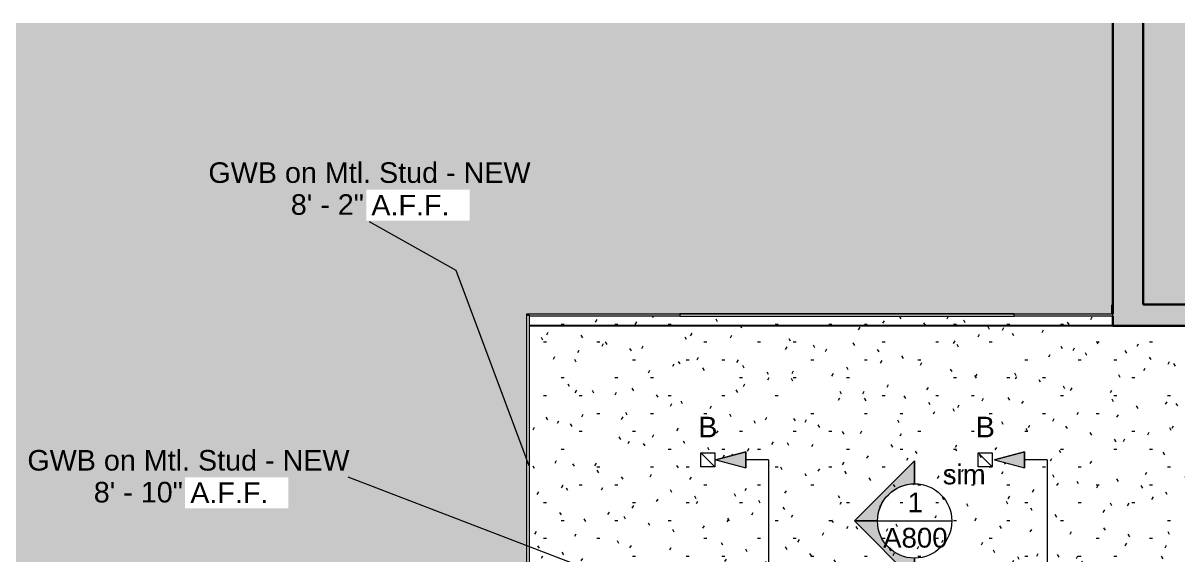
# Model space of a CAD drawing. Header units: inches. Extents: x -653 to 646, y -622 to -20.
# Drawn here: x -284.9 to -36.1, y -134.1 to -19.7 of the extents above; entities that cross this region are included whole.
import ezdxf

# ---------------------------------------------------------------- set-up
doc = ezdxf.new("R2010")
doc.units = ezdxf.units.IN
doc.header["$MEASUREMENT"] = 0
for name, color, linetype, lineweight in [('A-ANNO-NOTE', 131, 'Continuous', 9), ('A-CLNG', 13, 'Continuous', 18), ('A-CLNG-IDEN', 151, 'Continuous', 9), ('A-CLNG-PATT', 13, 'Continuous', 18), ('A-DETL-GENF', 92, 'Continuous', 9), ('A-DETL-THIN', 151, 'Continuous', 9), ('A-WALL', 113, 'Continuous', 18), ('A-WALL-PATT', 111, 'Continuous', 18), ('E-LITE-EQPM', 33, 'Continuous', 9), ('E-LITE-EQPM-IDEN', 33, 'Continuous', 9), ('G-ANNO-SYMB', 111, 'Continuous', 9), ('I-WALL', 2, 'Continuous', 18)]:
    doc.layers.add(name, color=color, linetype=linetype, lineweight=lineweight)
doc.styles.add('Arial_2', font='arial.ttf', dxfattribs={"height": 4.425898})
doc.styles.add('Arial_3', font='arial.ttf', dxfattribs={"height": 0.092206})
doc.styles.add('Swis721 Lt BT', font='swissl.ttf', dxfattribs={"height": 4.257319})
pattern_1 = [(0, (0, 0), (15.36, 3.84), [0.634, -10.886, 0.634, -10.886, -61.44]), (0, (0, 0), (15.36, 3.84), [-23.04, 0.634, -22.406, 0.634, -10.886, -26.88]), (0, (0, 0), (15.36, 3.84), [-57.6, 0.634, -7.046, 0.634, -18.566]), (120, (5.76, 1.92), (-11.00554, 11.38215), [0.634, -10.886, 0.634, -10.886, -61.44]), (120, (5.76, 1.92), (-11.00554, 11.38215), [-23.04, 0.634, -22.406, 0.634, -10.886, -26.88]), (120, (5.76, 1.92), (-11.00554, 11.38215), [-57.6, 0.634, -7.046, 0.634, -18.566]), (240, (7.68, 9.6), (-4.35446, -15.22215), [0.634, -10.886, 0.634, -10.886, -61.44]), (240, (7.68, 9.6), (-4.35446, -15.22215), [-23.04, 0.634, -22.406, 0.634, -10.886, -26.88]), (240, (7.68, 9.6), (-4.35446, -15.22215), [-57.6, 0.634, -7.046, 0.634, -18.566])]

# ---------------------------------------------------------------- blocks, each defined once
blk = doc.blocks.new('L-Recessed Square Downlight - 4_-5216686-FIRST FLOOR')
at = {"layer": 'E-LITE-EQPM'}
for p, q in [((1.5, 1.5), (-1.5, 1.5)), ((-1.5, 1.5), (-1.5, -1.5)), ((-1.5, -1.5), (1.5, 1.5)), ((1.5, -1.5), (1.5, 1.5)), ((-1.5, -1.5), (1.5, -1.5))]:
    blk.add_line(p, q, dxfattribs=at)
blk = doc.blocks.new('annotation_Align - Adjustable-5262380-FIRST FLOOR')
at = {"layer": 'A-DETL-GENF'}
for p, q in [((0, 11.33), (0, 6.45)), ((0, 11.33), (44.78, 11.33)), ((44.78, 11.33), (44.78, 6.45))]:
    blk.add_line(p, q, dxfattribs=at)
blk = doc.blocks.new('Ceiling Tag w Height - Ceiling Tag w Height-1373268-FIRST FLOOR')
at = {"layer": 'A-CLNG-IDEN', "insert": (0.0088, -0.0963), "char_height": 0.09221, "width": 0.417375, "attachment_point": 1, "line_spacing_factor": 0.938532, "style": 'Arial_3', "bg_fill": 3, "box_fill_scale": 1.25, "bg_fill_color": 0, "bg_fill_transparency": 0}
blk.add_mtext('A.F.F.', dxfattribs=at)
blk = doc.blocks.new('Drafting View - Section Head - Filled-1367765-FIRST FLOOR')
at = {"layer": 'G-ANNO-SYMB'}
h = blk.add_hatch(color=256, dxfattribs=at)
edge = h.paths.add_edge_path(flags=0)
edge.add_line((-0.5202, 0), (-0.25, 0.2702))
edge.add_line((-0.25, 0.2702), (-0.25, 0.1667))
edge.add_arc((-0.25, 0), 0.1667, 90, 180)
edge.add_line((-0.4167, 0), (-0.5202, 0))
h = blk.add_hatch(color=256, dxfattribs=at)
edge = h.paths.add_edge_path(flags=0)
edge.add_line((0.0202, 0), (-0.0833, 0))
edge.add_arc((-0.25, 0), 0.1667, 0, 90)
edge.add_line((-0.25, 0.1667), (-0.25, 0.2702))
edge.add_line((-0.25, 0.2702), (0.0202, 0))
for p, q in [((-0.25, 0.2702), (-0.5202, 0)), ((-0.25, 0.2702), (-0.5202, 0)), ((-0.25, 0.2702), (0.0202, 0)), ((-0.25, 0.1667), (-0.25, 0.2702)), ((0.0202, 0), (-0.25, 0.2702)), ((-0.25, 0.2702), (-0.25, 0.1667)), ((-0.5202, 0), (-0.4167, 0)), ((-0.0833, 0), (0.0202, 0)), ((-0.5202, 0), (-0.4167, 0)), ((-0.4167, 0), (-0.5202, 0)), ((0.0202, 0), (-0.0833, 0)), ((-0.0833, 0), (0.0202, 0))]:
    blk.add_line(p, q, dxfattribs=at)
for start, end in [(0, 180), (360, 180), (90, 180), (0, 90), (180, 360)]:
    blk.add_arc((-0.25, 0), 0.1667, start, end, dxfattribs=at)

msp = doc.modelspace()

# ---------------------------------------------------------------- hatches: boundary and pattern name
at = {"layer": 'A-ANNO-NOTE', "lineweight": 5}
for points in [[(-129.18, -115.43), (-129.18, -111.97), (-135.64, -113.7)], [(-69.18, -115.43), (-69.18, -111.97), (-75.64, -113.7)]]:
    msp.add_hatch(color=256, dxfattribs=at).paths.add_polyline_path(points, flags=0)
at = {"layer": 'A-CLNG-PATT'}
h = msp.add_hatch(dxfattribs=at)
h.set_pattern_fill('FP_1', color=256, style=0, pattern_type=2)
h.set_pattern_definition(pattern_1)
h.paths.add_polyline_path([(-175.89, -84.79), (-50.14, -84.79), (-50.14, -82.79), (-175.89, -82.79)], flags=0)
h.paths.add_polyline_path([(-176.34, -82.54), (-175.89, -82.54), (-175.89, -82.29), (-176.39, -82.29), (-176.39, -82.54)], flags=0)
h = msp.add_hatch(dxfattribs=at)
h.set_pattern_fill('FP_1', color=256, style=0, pattern_type=2)
h.set_pattern_definition(pattern_1)
h.paths.add_polyline_path([(-173.64, -145.04), (-41.2, -145.04), (-41.2, -143.04), (-41.14, -143.03), (-41.14, -142.54), (183.8, -142.54), (183.8, -84.86), (-175.89, -84.86), (-175.89, -141.79), (-173.64, -141.79), (-173.64, -143.04)], flags=0)
h.paths.add_polyline_path([(-69.18, -115.43), (-75.64, -113.7), (-69.18, -111.97)], flags=0)
h.paths.add_polyline_path([(-129.18, -115.43), (-135.64, -113.7), (-129.18, -111.97)], flags=0)
at = {"layer": 'A-DETL-GENF'}
h = msp.add_hatch(color=254, dxfattribs=at)
h.paths.add_polyline_path([(-653.39, -622.4), (614.42, -622.4), (614.42, -482.36), (532.68, -482.37), (532.68, -557.54), (-617.47, -557.54), (-617.47, -516.92), (-653.39, -516.92), (-653.39, -571.97)], flags=0)
h.paths.add_polyline_path([(-617.47, -511.67), (-617.47, -451.04), (-630.09, -451.04), (-630.09, -445.79), (-541.22, -445.79), (-541.22, -147.23), (-653.39, -147.23), (-653.39, -303.04), (-541.59, -303.04), (-541.59, -308.29), (-653.39, -308.29), (-653.39, -309.3), (-632.37, -309.3), (-632.37, -334.67), (-541.59, -334.67), (-541.59, -339.92), (-653.39, -339.92), (-653.39, -511.67), (-618.41, -511.67)], flags=0)
h.paths.add_polyline_path([(-394.7, -481.62), (-394.7, -464.68), (-382.7, -464.68), (-382.7, -477.74), (-178.64, -477.74), (-178.64, -440.79), (-174.22, -440.79), (-174.22, -398.79), (-178.64, -398.79), (-178.64, -332.79), (-174.22, -332.79), (-174.22, -290.79), (-178.64, -290.79), (-178.64, -224.98), (-174.22, -224.98), (-174.22, -182.79), (-178.64, -182.79), (-178.64, -146.61), (-340.08, -146.61), (-340.08, -181.98), (-292.7, -181.98), (-292.7, -155.79), (-283.57, -155.79), (-283.57, -254.98), (-189.39, -254.98), (-189.39, -155.79), (-184.39, -155.79), (-184.39, -358.79), (-189.39, -358.79), (-189.39, -259.61), (-283.57, -259.61), (-283.57, -358.79), (-292.7, -358.79), (-292.7, -276.12), (-388.7, -276.12), (-388.7, -218.61), (-438.19, -218.61), (-438.19, -188.29), (-433.57, -188.29), (-433.57, -213.98), (-344.71, -213.98), (-344.71, -146.61), (-433.57, -146.61), (-433.57, -148.29), (-438.19, -148.29), (-438.19, -146.61), (-536.59, -146.61), (-536.59, -339.98), (-515.34, -339.98), (-515.34, -476.99), (-448.19, -476.99), (-448.19, -468.3), (-443.57, -468.3), (-443.57, -428.3), (-448.19, -428.3), (-448.19, -397.3), (-388.7, -397.3), (-388.7, -297.81), (-384.07, -297.81), (-384.07, -409.3), (-382.7, -409.3), (-382.7, -424.68), (-394.7, -424.68), (-394.72, -481.62)], flags=0)
h.paths.add_polyline_path([(614.42, -477.73), (614.42, -146.04), (521.36, -146.04), (521.36, -387.04), (483.93, -387.04), (483.93, -407.79), (555.8, -407.79), (555.8, -391.92), (521.6, -391.92), (521.6, -387.29), (593.1, -387.29), (593.1, -391.92), (560.43, -391.92), (560.43, -435.04), (555.8, -435.04), (555.8, -475.04), (560.43, -475.04), (560.43, -477.73), (611.45, -477.73)], flags=0)
h.paths.add_polyline_path([(77.76, -477.73), (215.86, -477.73), (215.86, -421.04), (219.36, -421.04), (219.36, -477.73), (313.61, -477.73), (313.61, -425.54), (373.36, -425.54), (373.36, -337.54), (346.86, -337.54), (346.86, -200.11), (293.61, -200.11), (293.61, -186.61), (194.93, -186.61), (194.93, -191.47), (190.3, -191.47), (190.3, -181.29), (194.93, -181.29), (194.93, -181.98), (293.61, -181.98), (293.61, -155.48), (356.36, -155.48), (356.36, -158.54), (379.86, -158.54), (379.86, -146.04), (194.93, -146.04), (194.93, -147.29), (190.3, -147.29), (190.3, -146.04), (171.36, -146.04), (171.36, -143.29), (96.36, -143.29), (96.36, -146.04), (-36.14, -146.04), (-36.14, -182.79), (-41.14, -182.79), (-41.14, -224.79), (-36.14, -224.79), (-36.14, -290.79), (-41.14, -290.79), (-41.14, -332.79), (-36.14, -332.79), (-36.14, -398.79), (-41.14, -398.79), (-41.14, -440.79), (-36.14, -440.79), (-36.14, -477.73), (-8.39, -477.73), (-8.39, -473.54), (47.61, -473.54), (47.61, -477.73), (77.55, -477.73)], flags=0)
h.paths.add_polyline_path([(379.36, -477.73), (379.36, -429.04), (317.11, -429.04), (317.11, -477.73)], flags=0)
h.paths.add_polyline_path([(444.05, -477.73), (444.05, -476.04), (448.68, -476.04), (448.68, -436.04), (444.05, -436.04), (444.05, -387.04), (430.86, -387.04), (430.86, -383.54), (502.36, -383.54), (502.36, -146.04), (383.36, -146.04), (383.36, -162.04), (356.36, -162.04), (356.36, -192.04), (383.61, -192.04), (383.61, -195.54), (356.36, -195.54), (356.36, -334.04), (383.61, -334.04), (383.61, -337.54), (382.86, -337.54), (382.86, -383.54), (395.11, -383.54), (395.11, -387.04), (382.86, -387.04), (382.86, -477.73)], flags=0)
h.paths.add_polyline_path([(-528.64, -476.99), (-519.97, -476.99), (-519.97, -344.61), (-532.22, -344.61), (-532.22, -476.99)], flags=0)
h.paths.add_polyline_path([(-189.39, -467.79), (-189.39, -370.79), (-184.39, -370.79), (-184.39, -467.79)], flags=0)
h.paths.add_polyline_path([(-288.07, -467.79), (-292.7, -467.79), (-292.7, -370.79), (-283.57, -370.79), (-283.57, -467.79)], flags=0)
h.paths.add_polyline_path([(70.11, -467.79), (70.11, -370.79), (73.61, -370.79), (73.61, -467.79)], flags=0)
h.paths.add_polyline_path([(77.55, -467.79), (74.05, -467.79), (74.05, -370.79), (77.55, -370.79), (77.55, -465.14)], flags=0)
h.paths.add_polyline_path([(-25.89, -467.79), (-30.89, -467.79), (-30.89, -370.79), (-25.89, -370.79), (-25.89, -461.79)], flags=0)
h.paths.add_polyline_path([(-234.09, -461.79), (-264.89, -461.79), (-264.89, -377.79), (-190.64, -377.79), (-190.64, -398.79), (-197.64, -398.79), (-197.64, -381.29), (-261.39, -381.29), (-261.39, -458.29), (-197.64, -458.29), (-197.64, -440.79), (-190.64, -440.79), (-190.64, -461.79), (-200.39, -461.79)], flags=0)
h.paths.add_polyline_path([(47.61, -461.79), (-24.14, -461.79), (-24.14, -440.79), (-17.14, -440.79), (-17.14, -458.29), (46.61, -458.29), (46.61, -381.29), (-17.14, -381.29), (-17.14, -398.79), (-24.14, -398.79), (-24.14, -377.79), (50.11, -377.79), (50.11, -461.79)], flags=0)
h.paths.add_polyline_path([(477.02, -407.79), (479.3, -407.79), (479.3, -387.04), (448.68, -387.04), (448.68, -407.79), (476.72, -407.79)], flags=0)
h.paths.add_polyline_path([(215.86, -381.04), (215.86, -366.79), (77.76, -366.79), (77.76, -359.79), (183.01, -359.79), (183.01, -363.29), (219.36, -363.29), (219.36, -381.04)], flags=0)
h.paths.add_polyline_path([(-200.39, -370.79), (-268.39, -370.79), (-268.39, -361.79), (-200.39, -361.79)], flags=0)
h.paths.add_polyline_path([(46.61, -369.79), (-14.39, -369.79), (-14.39, -360.79), (47.61, -360.79), (47.61, -369.79)], flags=0)
h.paths.add_polyline_path([(70.11, -358.79), (69.86, -358.79), (69.86, -260.11), (-25.89, -260.11), (-25.89, -358.79), (-30.89, -358.79), (-30.89, -155.79), (-25.89, -155.79), (-25.89, -255.48), (69.86, -255.48), (69.86, -155.79), (73.36, -155.79), (73.36, -358.79)], flags=0)
h.paths.add_polyline_path([(73.86, -358.79), (73.86, -155.79), (77.36, -155.79), (77.36, -236.17), (182.76, -236.17), (182.76, -245.42), (77.36, -245.42), (77.36, -358.79), (74.05, -358.79)], flags=0)
h.paths.add_polyline_path([(-264.89, -353.79), (-264.89, -269.79), (-190.64, -269.79), (-190.64, -290.79), (-197.64, -290.79), (-197.64, -273.29), (-261.39, -273.29), (-261.39, -350.29), (-197.64, -350.29), (-197.64, -332.79), (-190.64, -332.79), (-190.64, -353.79), (-261.39, -353.79)], flags=0)
h.paths.add_polyline_path([(50.11, -353.79), (-24.14, -353.79), (-24.14, -332.79), (-17.14, -332.79), (-17.14, -350.29), (46.61, -350.29), (46.61, -273.29), (-17.14, -273.29), (-17.14, -290.79), (-24.14, -290.79), (-24.14, -269.79), (50.11, -269.79), (50.11, -350.29)], flags=0)
h.paths.add_polyline_path([(186.86, -337.79), (186.86, -262.79), (190.36, -262.79), (190.36, -337.79)], flags=0)
h.paths.add_polyline_path([(194.36, -337.79), (190.86, -337.79), (190.86, -262.79), (194.36, -262.79), (194.36, -321.05)], flags=0)
h.paths.add_polyline_path([(-296.59, -271.5), (-292.7, -271.5), (-292.7, -218.61), (-321.09, -218.61), (-321.09, -271.5), (-306.27, -271.5)], flags=0)
h.paths.add_polyline_path([(-325.72, -271.5), (-325.72, -218.61), (-384.07, -218.61), (-384.07, -271.5), (-331.3, -271.5)], flags=0)
h.paths.add_polyline_path([(-199.04, -245.79), (-264.89, -245.79), (-264.89, -161.79), (-190.64, -161.79), (-190.64, -182.79), (-197.64, -182.79), (-197.64, -165.29), (-261.39, -165.29), (-261.39, -242.29), (-197.64, -242.29), (-197.64, -224.79), (-190.64, -224.79), (-190.64, -245.79), (-197.64, -245.79)], flags=0)
h.paths.add_polyline_path([(46.61, -245.79), (-24.14, -245.79), (-24.14, -224.79), (-17.14, -224.79), (-17.14, -242.29), (46.61, -242.29), (46.61, -165.29), (-17.14, -165.29), (-17.14, -182.79), (-24.14, -182.79), (-24.14, -161.79), (50.11, -161.79), (50.11, -245.79)], flags=0)
h.paths.add_polyline_path([(194.36, -232.47), (190.3, -232.47), (190.3, -231.47), (194.93, -231.47), (194.93, -232.47)], flags=0)
h.paths.add_polyline_path([(-292.7, -213.98), (-292.7, -186.61), (-340.08, -186.61), (-340.08, -213.98), (-295.75, -213.98)], flags=0)
h.paths.add_polyline_path([(346.86, -195.48), (346.86, -160.11), (298.24, -160.11), (298.24, -195.48), (316.39, -195.48)], flags=0)
h.paths.add_polyline_path([(-8.39, -151.36), (-8.39, -146.73), (47.61, -146.73), (47.61, -151.36), (46.61, -151.36)], flags=0)
h.paths.add_polyline_path([(297.47, -142.54), (614.42, -142.54), (614.42, -19.69), (-43.64, -19.69), (-43.64, -80.23), (188.43, -80.23), (188.43, -80.29), (188.61, -80.29), (188.61, -142.54), (257.67, -142.54)], flags=0)
h.paths.add_polyline_path([(-448.48, -141.98), (-178.45, -141.98), (-178.44, -141.79), (-176.39, -141.79), (-176.39, -82.29), (-50.39, -82.29), (-50.39, -80.29), (-50.14, -80.29), (-50.14, -19.69), (-653.39, -19.69), (-653.39, -141.98), (-494.92, -141.98)], flags=0)
at = {"layer": 'A-WALL-PATT', "lineweight": 9}
for points in [[(-43.64, -80.23), (-43.64, -19.69), (-50.14, -19.69), (-50.14, -80.23)], [(183.8, -84.86), (188.43, -84.86), (188.43, -80.23), (-50.14, -80.23), (-50.14, -84.86), (138.99, -84.86)]]:
    msp.add_hatch(color=7, dxfattribs=at).paths.add_polyline_path(points, flags=0)

# ---------------------------------------------------------------- linework, layer by layer
at = {"layer": 'A-ANNO-NOTE'}
for p, q in [((-129.18, -111.97), (-135.64, -113.7)), ((-135.64, -113.7), (-129.18, -111.97)), ((-135.64, -113.7), (-129.18, -115.43)), ((-135.64, -113.7), (-129.18, -115.43)), ((-129.18, -115.43), (-129.18, -111.97)), ((-129.18, -111.97), (-129.18, -115.43)), ((-69.18, -111.97), (-75.64, -113.7)), ((-75.64, -113.7), (-69.18, -111.97)), ((-75.64, -113.7), (-69.18, -115.43)), ((-75.64, -113.7), (-69.18, -115.43)), ((-69.18, -115.43), (-69.18, -111.97)), ((-69.18, -111.97), (-69.18, -115.43))]:
    msp.add_line(p, q, dxfattribs=at)
at = {"layer": 'A-CLNG'}
for p, q in [((-176.39, -82.54), (-176.39, -82.29)), ((-176.39, -82.29), (-175.89, -82.29)), ((-50.14, -84.79), (-175.89, -84.79)), ((-175.89, -84.86), (-50.14, -84.86))]:
    msp.add_line(p, q, dxfattribs=at)
at = {"layer": 'A-CLNG-IDEN'}
for p, q in [((-191.59, -72.9), (-210.27, -62.47)), ((-175.89, -114.95), (-191.59, -72.9)), ((-142.54, -145.11), (-214.87, -117.37))]:
    msp.add_line(p, q, dxfattribs=at)
at = {"layer": 'A-DETL-THIN'}
for p, q in [((-50.39, -82.29), (-50.39, -80.29)), ((-50.39, -80.29), (-50.14, -80.29)), ((-176.39, -82.29), (-50.39, -82.29)), ((-176.39, -141.79), (-176.39, -82.29))]:
    msp.add_line(p, q, dxfattribs=at)
at = {"layer": 'A-WALL', "color": 8, "lineweight": 30}
for p, q in [((-50.14, -82.29), (-50.14, -80.23)), ((-43.64, -80.23), (188.43, -80.23)), ((-50.14, -84.86), (-50.14, -82.79)), ((183.8, -84.86), (-50.14, -84.86))]:
    msp.add_line(p, q, dxfattribs=at)
at = {"layer": 'A-WALL', "color": 55}
msp.add_line((-50.14, -82.79), (-50.14, -82.29), dxfattribs=at)
at = {"layer": 'G-ANNO-SYMB'}
msp.add_line((-100.84, -126.83), (-84.84, -126.83), dxfattribs=at)
at = {"layer": 'I-WALL', "color": 8, "lineweight": 30}
for p, q in [((-50.14, -80.23), (-50.14, -19.69)), ((-43.64, -19.69), (-43.64, -80.23))]:
    msp.add_line(p, q, dxfattribs=at)
at = {"layer": 'I-WALL'}
for p, q in [((-176.39, -141.79), (-176.39, -82.54)), ((-176.39, -82.54), (-175.89, -82.54)), ((-175.89, -82.54), (-175.89, -82.29)), ((-175.89, -82.29), (-143.42, -82.29)), ((-175.89, -82.79), (-175.89, -141.79)), ((-143.42, -82.79), (-175.89, -82.79)), ((-143.42, -82.29), (-143.42, -82.79)), ((-71.42, -82.79), (-71.42, -82.29)), ((-71.42, -82.29), (-50.14, -82.29)), ((-50.14, -82.79), (-71.42, -82.79))]:
    msp.add_line(p, q, dxfattribs=at)
at = {"layer": 'I-WALL', "lineweight": 9}
for p, q in [((-71.42, -82.29), (-143.42, -82.29)), ((-143.42, -82.79), (-71.42, -82.79))]:
    msp.add_line(p, q, dxfattribs=at)

# ---------------------------------------------------------------- block references
at = {"layer": 'A-DETL-GENF', "rotation": 270.0000000000005}
for p in [(-135.64, -113.7), (-75.64, -113.7)]:
    msp.add_blockref('annotation_Align - Adjustable-5262380-FIRST FLOOR', p, dxfattribs=at)
at = {"layer": 'E-LITE-EQPM', "extrusion": (0, 0, -1), "rotation": 180}
for p in [(137.39, -113.7), (77.64, -113.7)]:
    msp.add_blockref('L-Recessed Square Downlight - 4_-5216686-FIRST FLOOR', p, dxfattribs=at)
at = {"layer": 'G-ANNO-SYMB', "extrusion": (0, 0, -1), "xscale": 47.99999999999997, "yscale": 47.99999999999997, "zscale": 47.99999999999997, "rotation": 270.0000000000003}
msp.add_blockref('Drafting View - Section Head - Filled-1367765-FIRST FLOOR', (92.84, -138.83), dxfattribs=at)

# ---------------------------------------------------------------- texts
at = {"layer": 'A-CLNG-IDEN', "char_height": 4.4259, "width": 82.566, "attachment_point": 2, "line_spacing_factor": 0.938532, "style": 'Arial_2'}
for insert in [(-210.27, -49.65), (-249.27, -111.56)]:
    msp.add_mtext('GWB on Mtl. Stud - NEW', dxfattribs=dict(at, insert=insert))
at = {"layer": 'E-LITE-EQPM-IDEN', "char_height": 4.43, "width": 4.914, "attachment_point": 2, "line_spacing_factor": 0.938532, "style": 'Arial_2'}
for insert in [(-137.37, -104.4), (-77.62, -104.4)]:
    msp.add_mtext('B', dxfattribs=dict(at, insert=insert))
at = {"layer": 'G-ANNO-SYMB', "line_spacing_factor": 1.00667, "style": 'Swis721 Lt BT'}
for s, insert, char_height, width, attachment_point in [('sim', (-86.79, -114.69), 4.257, 10.908, 1), ('1', (-92.69, -120.71), 4.26, 3.78, 2), ('A800', (-92.69, -128.31), 4.257, 15.714, 2)]:
    msp.add_mtext(s, dxfattribs=dict(at, insert=insert, char_height=char_height, width=width, attachment_point=attachment_point))

# ---------------------------------------------------------------- next in the draw order: block references
at = {"layer": 'A-CLNG-IDEN', "xscale": 47.99999999999997, "yscale": 47.99999999999997, "zscale": 47.99999999999997}
for p in [(-210.29, -52.03), (-249.29, -113.93)]:
    msp.add_blockref('Ceiling Tag w Height - Ceiling Tag w Height-1373268-FIRST FLOOR', p, dxfattribs=at)

# ---------------------------------------------------------------- next in the draw order: texts
at = {"layer": 'A-CLNG-IDEN', "char_height": 4.426, "attachment_point": 3, "line_spacing_factor": 0.938532, "style": 'Arial_2'}
for s, insert, width in [('8\' - 2"', (-211.47, -56.52), 18.738), ('8\' - 10"', (-250.47, -118.42), 22.842)]:
    msp.add_mtext(s, dxfattribs=dict(at, insert=insert, width=width))

doc.saveas('drawing.dxf')
